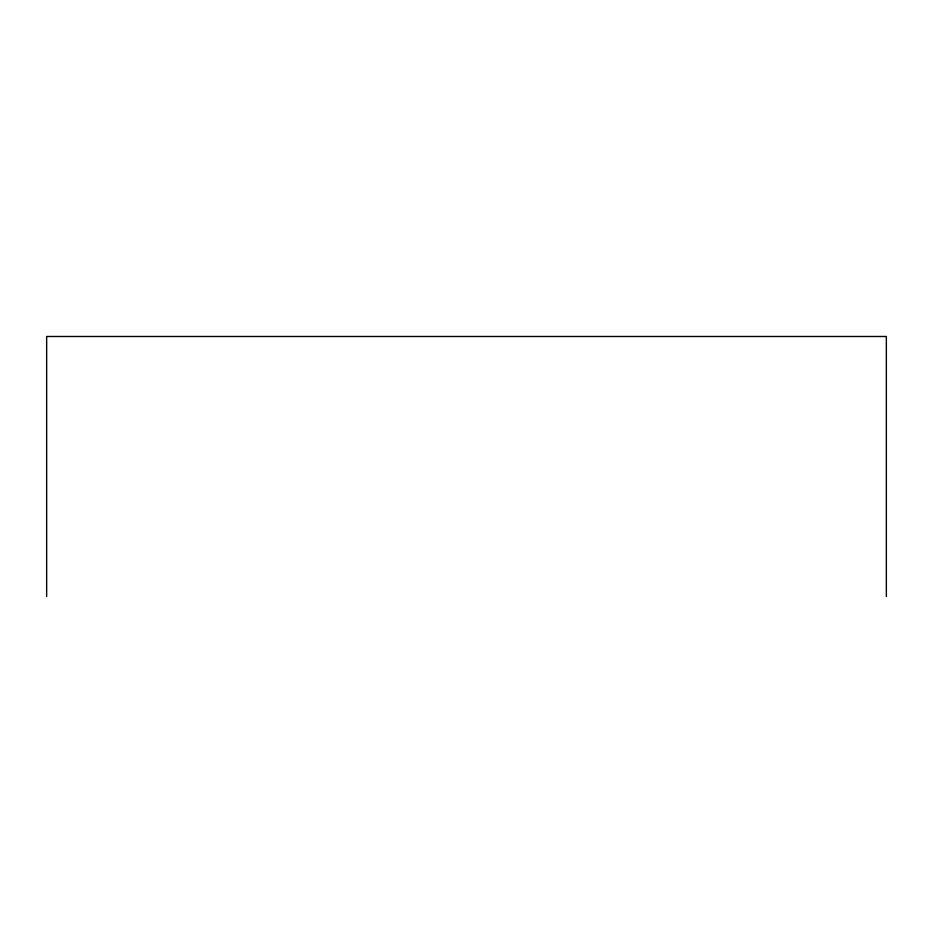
<?xml version="1.0" encoding="UTF-8"?>
<svg xmlns="http://www.w3.org/2000/svg" width="933" height="933" viewBox="0 0 933 933"><rect width="100%" height="100%" fill="white"/><g stroke="black" fill="none" stroke-linecap="round" stroke-linejoin="round"><path stroke-width="1.4" d="M886.35 596.514L886.35 336.486L46.65 336.486L46.65 596.514"/></g></svg>
